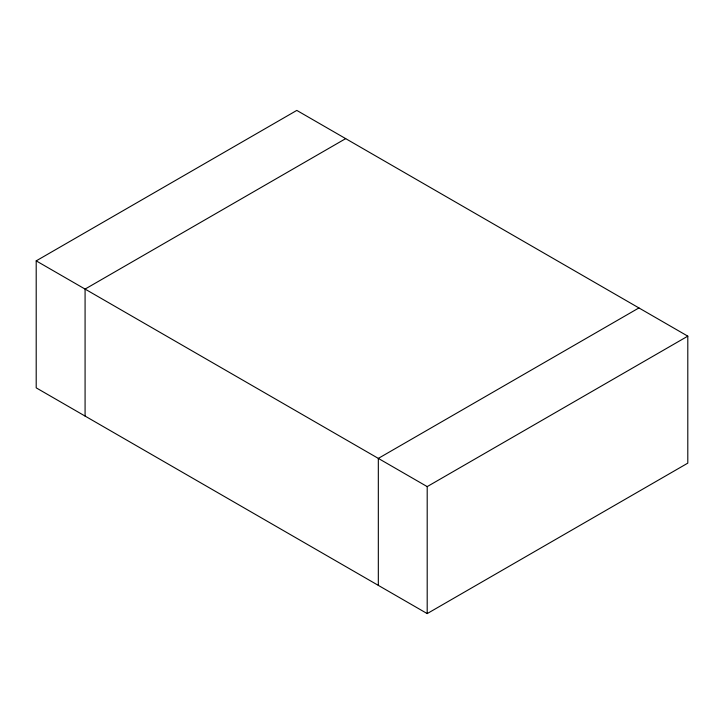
<?xml version="1.0" encoding="UTF-8"?>
<svg xmlns="http://www.w3.org/2000/svg" width="724" height="724" viewBox="0 0 724 724"><rect width="100%" height="100%" fill="white"/><g stroke="black" fill="none" stroke-linecap="round" stroke-linejoin="round"><path stroke-width="1.09" d="M36.2 260.866L296.804 110.41L687.8 336.153L687.8 463.134L427.196 613.59L36.2 387.847L36.2 260.866L427.196 486.609L687.8 336.153M345.674 138.628L85.079 289.084L85.079 416.065M638.921 307.935L378.326 458.392L378.326 585.372M427.196 486.609L427.196 613.59"/></g></svg>
